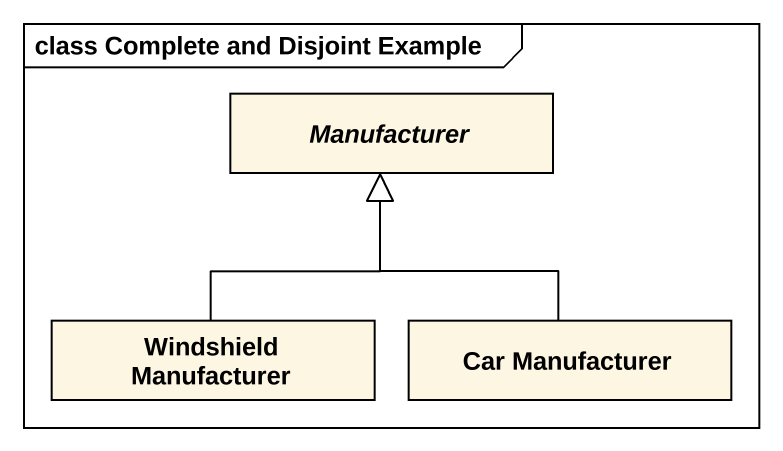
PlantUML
@startuml
mainframe class Complete and Disjoint Example
hide circle
hide empty members
abstract class Manufacturer
class "Windshield Manufacturer" as Windshield_Manufacturer
class "Car Manufacturer" as Car_Manufacturer
Windshield_Manufacturer -up-|> Manufacturer
Car_Manufacturer -up-|> Manufacturer
@enduml
